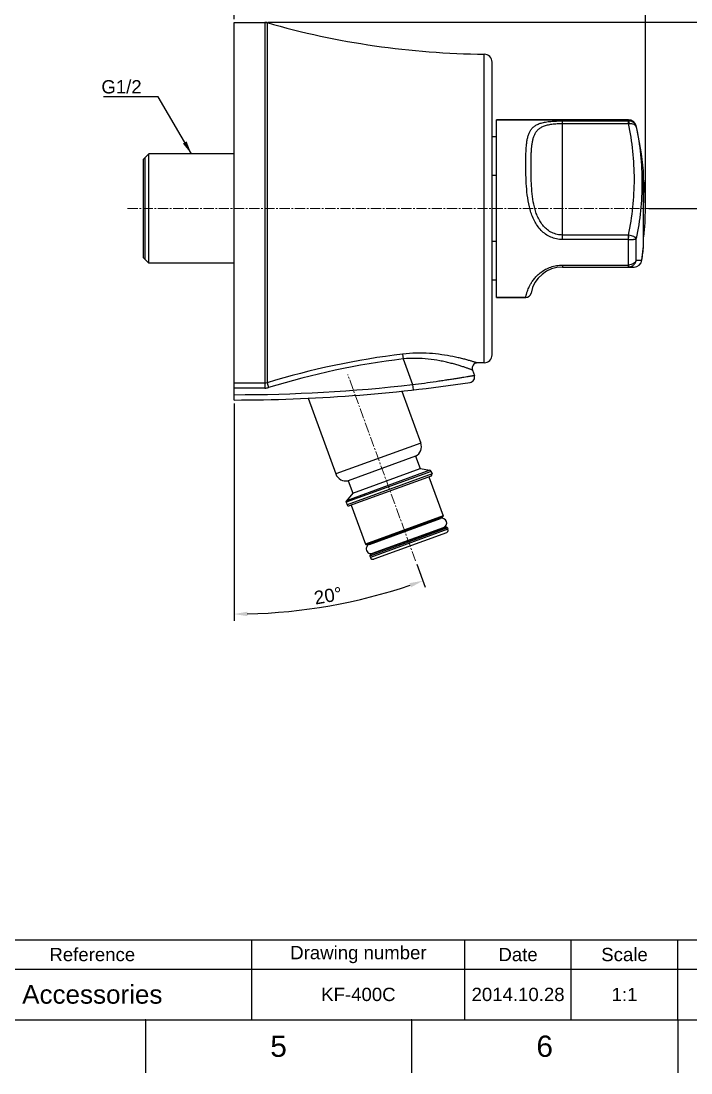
# Model space of a CAD drawing. Header units: millimetres. Extents: x 4599 to 5019, y 370 to 667.
# Drawn here: x 4785.9 to 4911.8, y 369.8 to 567.5 of the extents above; entities that cross this region are included whole.
import ezdxf

# ---------------------------------------------------------------- set-up
doc = ezdxf.new("R2010")
doc.units = ezdxf.units.MM
doc.header["$LTSCALE"] = 0.1
doc.linetypes.add('CENTER2', pattern=[28.575, 19.05, -3.175, 3.175, -3.175])
for name, color, linetype in [('02___PRT_ALL_AXES', 7, 'Continuous'), ('DIM', 3, 'Continuous'), ('FORM', 7, 'Continuous'), ('MEMBER', 7, 'Continuous'), ('TEXT', 2, 'Continuous')]:
    doc.layers.add(name, color=color, linetype=linetype)
doc.layers.add('Cneter', color=1, linetype='CENTER2', lineweight=13)
doc.styles.get("Standard").update_dxf_attribs({"font": 'ARIAL.TTF'})
doc.dimstyles.new('ISO-25', dxfattribs={"dimtxt": 2.5, "dimasz": 2.5, "dimexe": 1.25, "dimexo": 0.625, "dimtad": 1, "dimtxsty": 'Standard', "dimcen": 2.5, "dimadec": 0, "dimazin": 0, "dimtfac": 1, "dimtmove": 0, "dimatfit": 3, "dimfxl": 1, "dimarcsym": 0})

# ---------------------------------------------------------------- blocks, each defined once
blk = doc.blocks.new('*D23')
at = {"layer": 'Defpoints', "color": 0}
for p in [(4903.22, 586.48), (4825.92, 567.28), (4903.22, 532.28)]:
    blk.add_point(p, dxfattribs=at)
at = {"layer": 'DIM', "color": 0, "lineweight": -2}
for p, q in [((4825.92, 567.9), (4825.92, 587.73)), ((4903.22, 532.9), (4903.22, 587.73)), ((4828.42, 586.48), (4900.72, 586.48))]:
    blk.add_line(p, q, dxfattribs=at)
at = {"layer": 'DIM', "color": 0}
for points in [[(4828.42, 586.89), (4828.42, 586.06), (4825.92, 586.48)], [(4900.72, 586.89), (4900.72, 586.06), (4903.22, 586.48)]]:
    blk.add_solid(points, dxfattribs=at)
at = {"layer": 'DIM', "color": 0, "insert": (4864.57, 588.6), "char_height": 2.5, "attachment_point": 5}
blk.add_mtext('77,3', dxfattribs=at)
blk = doc.blocks.new('*D24')
at = {"layer": 'Defpoints', "color": 0}
for p in [(4825.92, 567.28), (4847.29, 501.05), (4825.92, 496.28), (4860.03, 466.03), (4837.96, 456.73)]:
    blk.add_point(p, dxfattribs=at)
at = {"layer": 'DIM', "color": 0, "lineweight": -2}
for p, q in [((4825.92, 495.65), (4825.92, 454.78)), ((4860.25, 465.44), (4861.82, 461.11))]:
    blk.add_line(p, q, dxfattribs=at)
blk.add_arc((4825.92, 559.75), 103.72, 271.381, 288.619, dxfattribs=at)
at = {"layer": 'DIM', "color": 0}
for points in [[(4858.9, 461.85), (4859.18, 461.07), (4861.4, 462.29)], [(4828.43, 455.64), (4828.42, 456.48), (4825.92, 456.03)]]:
    blk.add_solid(points, dxfattribs=at)
at = {"layer": 'DIM', "color": 0, "insert": (4843.6, 459.48), "char_height": 2.5, "attachment_point": 5, "rotation": 10}
blk.add_mtext('20°', dxfattribs=at)
blk = doc.blocks.new('*D26')
at = {"layer": 'Defpoints', "color": 0}
for p in [(4831.71, 567.28), (4903.22, 532.28), (4923.64, 532.28)]:
    blk.add_point(p, dxfattribs=at)
at = {"layer": 'DIM', "color": 0, "lineweight": -2}
for p, q in [((4832.34, 567.28), (4924.89, 567.28)), ((4923.64, 564.78), (4923.64, 534.78)), ((4903.85, 532.28), (4924.89, 532.28))]:
    blk.add_line(p, q, dxfattribs=at)
at = {"layer": 'DIM', "color": 0}
for points in [[(4923.22, 564.78), (4924.05, 564.78), (4923.64, 567.28)], [(4923.22, 534.78), (4924.05, 534.78), (4923.64, 532.28)]]:
    blk.add_solid(points, dxfattribs=at)
at = {"layer": 'DIM', "color": 0, "insert": (4921.74, 549.78), "char_height": 2.5, "attachment_point": 5, "rotation": 90}
blk.add_mtext('35', dxfattribs=at)

msp = doc.modelspace()

# ---------------------------------------------------------------- linework, layer by layer
at = {"color": 7, "linetype": 'Continuous'}
for p, q in [((4825.922, 496.276), (4825.922, 567.276)), ((4825.922, 567.276), (4831.711, 567.276)), ((4831.711, 567.276), (4832.124, 567.218)), ((4874.422, 504.769), (4874.422, 559.783)), ((4900.036, 548.976), (4875.222, 548.976)), ((4808.922, 541.526), (4809.922, 542.526)), ((4809.922, 522.026), (4809.922, 542.526)), ((4825.922, 542.526), (4809.922, 542.526)), ((4808.922, 523.026), (4808.922, 541.526)), ((4809.172, 541.776), (4809.172, 522.776)), ((4875.222, 538.461), (4874.422, 538.461)), ((4902.886, 539.326), (4902.884, 539.356)), ((4902.886, 525.226), (4902.886, 539.326)), ((4875.222, 526.091), (4874.422, 526.091)), ((4902.886, 525.226), (4902.884, 525.196)), ((4808.922, 523.026), (4809.922, 522.026)), ((4825.922, 522.026), (4809.922, 522.026)), ((4887.622, 521.276), (4901.082, 521.276)), ((4880.744, 515.576), (4875.222, 515.576)), ((4860.05, 485.721), (4847.364, 481.103)), ((4862.952, 481.988), (4847.541, 476.379)), ((4865.077, 474.248), (4850.888, 469.084)), ((4865.761, 472.369), (4851.572, 467.204)), ((4865.821, 471.326), (4852.196, 466.367))]:
    msp.add_line(p, q, dxfattribs=at)
at = {"color": 9, "linetype": 'Continuous'}
for p, q in [((4831.711, 567.276), (4831.711, 498.516)), ((4832.124, 567.218), (4832.124, 499.52)), ((4872.937, 503.269), (4872.937, 561.283)), ((4887.622, 526.445), (4887.622, 548.744)), ((4887.622, 548.744), (4899.993, 548.744)), ((4887.622, 548.258), (4899.993, 548.258)), ((4899.993, 548.744), (4899.993, 548.258)), ((4900.036, 548.744), (4900.036, 548.976)), ((4901.498, 547.631), (4901.498, 547.809)), ((4902.884, 525.196), (4902.884, 539.356)), ((4899.993, 527.294), (4887.622, 527.294)), ((4899.993, 526.445), (4887.622, 526.445)), ((4899.993, 527.294), (4899.993, 526.445)), ((4900.036, 521.641), (4900.036, 526.443)), ((4901.498, 522.568), (4901.498, 526.63)), ((4901.498, 522.568), (4902.567, 522.568)), ((4887.622, 521.639), (4899.993, 521.639)), ((4887.622, 521.639), (4887.622, 521.276)), ((4899.993, 521.639), (4899.993, 521.276)), ((4857.605, 504.907), (4857.715, 503.998)), ((4857.715, 503.998), (4859.474, 499.164)), ((4831.711, 499.454), (4825.922, 499.454)), ((4831.711, 498.516), (4825.922, 498.516)), ((4832.124, 499.52), (4832.4, 498.619)), ((4859.474, 499.164), (4859.586, 498.171)), ((4861.016, 488.184), (4845.041, 482.369)), ((4862.951, 482.867), (4846.977, 477.052)), ((4862.72, 483.06), (4847.029, 477.349)), ((4863.131, 482.372), (4847.156, 476.558)), ((4865.197, 474.504), (4850.632, 469.203)), ((4866.018, 472.249), (4851.452, 466.948)), ((4866.12, 471.967), (4851.555, 466.666))]:
    msp.add_line(p, q, dxfattribs=at)
for p, q in [((4609.294, 379.764), (5009.294, 379.764)), ((4809.294, 379.764), (4809.294, 369.764)), ((4859.294, 379.764), (4859.294, 369.764)), ((4909.294, 379.764), (4909.294, 369.764))]:
    msp.add_line(p, q)
at = {"color": 7, "linetype": 'Continuous'}
for centre, radius, start, end in [((4831.711, 565.776), 1.5, 74.00703, 90), ((4874.422, 714.797), 153.521, 254.00703, 269.44559), ((4872.922, 559.783), 1.5, 0, 89.44559), ((4900.036, 547.476), 1.5, 12.82053, 90), ((4833.244, 532.276), 70, 352.02817, 354.19473), ((4901.082, 522.776), 1.5, 270, 352.02817), ((4887.622, 515.276), 6, 90, 169.29722), ((4880.744, 516.576), 1, 270.00002, 349.29722), ((4872.922, 504.769), 1.5, 270.55441, 0), ((4871.653, 502.251), 1, 91.03842, 200.00159), ((4874.422, 349.755), 153.521, 90.55441, 91.04045), ((4870.139, 500.563), 1, 278.50412, 20), ((4825.922, 796.276), 300, 270, 278.50412), ((4859.137, 487.5), 2, 297.18076, 20), ((4862.669, 482.764), 0.3, 20, 80.25512), ((4846.921, 483.054), 2, 200, 282.81924), ((4862.849, 482.27), 0.3, 290, 20), ((4847.258, 477.155), 0.3, 139.74488, 200), ((4847.438, 476.661), 0.3, 200, 290), ((4865.009, 474.436), 0.2, 290, 20), ((4865.83, 472.181), 0.2, 20, 110), ((4865.65, 471.796), 0.5, 290, 20), ((4850.819, 469.272), 0.2, 200, 290), ((4851.64, 467.016), 0.2, 110, 200), ((4852.025, 466.837), 0.5, 200, 290)]:
    msp.add_arc(centre, radius, start, end, dxfattribs=at)
at = {"color": 9, "linetype": 'Continuous'}
for centre, radius, start, end in [((4899.993, 550.965), 2.221, 270.00001, 271.10087), ((4900.548, 542.947), 5.34, 94.61041, 95.96668), ((4899.774, 525.198), 2.108, 80.57294, 84.02565), ((4899.993, 526.049), 0.396, 83.80392, 89.99059), ((4876.124, 529.247), 24.076, 353.31024, 355.30596), ((4899.993, 522.119), 0.48, 270.00282, 275.10434), ((4899.993, 522.763), 1.487, 270.01412, 274.87052), ((4875.32, 358.146), 147.826, 96.88278, 106.99025), ((4875.404, 358.478), 146.591, 96.93099, 107.05951), ((4825.922, 796.276), 299, 270, 276.44289), ((4831.709, 500.88), 2.365, 270.05175, 286.99028)]:
    msp.add_arc(centre, radius, start, end, dxfattribs=at)
for points, start_tangent, end_tangent in [([(4887.622, 526.445), (4886.504, 526.562), (4885.44, 526.904), (4884.473, 527.451), (4883.632, 528.17), (4882.927, 529.025), (4882.356, 529.981), (4881.906, 531.006), (4881.559, 532.075), (4881.108, 534.275), (4880.876, 536.473), (4880.772, 538.606), (4880.744, 540.625), (4880.772, 542.494), (4880.812, 543.36), (4880.876, 544.175), (4880.971, 544.934), (4881.108, 545.634), (4881.299, 546.27), (4881.559, 546.837), (4881.905, 547.331), (4882.355, 547.749), (4882.926, 548.087), (4883.631, 548.348), (4884.472, 548.534), (4885.439, 548.656), (4886.504, 548.723), (4887.622, 548.744)], (-1, 0.0001671), (1, 0.0000245)), ([(4887.622, 527.294), (4886.617, 527.408), (4885.665, 527.741), (4884.811, 528.27), (4884.081, 528.959), (4883.483, 529.769), (4883.008, 530.66), (4882.642, 531.605), (4882.365, 532.578), (4882.01, 534.556), (4881.829, 536.514), (4881.749, 538.411), (4881.727, 540.218), (4881.749, 541.914), (4881.78, 542.713), (4881.829, 543.475), (4881.903, 544.197), (4882.009, 544.875), (4882.159, 545.505), (4882.364, 546.082), (4882.641, 546.601), (4883.008, 547.056), (4883.482, 547.44), (4884.08, 547.749), (4884.81, 547.981), (4885.665, 548.139), (4886.617, 548.229), (4887.622, 548.258)], (-1, 0.0000957), (1, 0.0000259)), ([(4899.993, 548.258), (4900.809, 543.038), (4901.082, 537.776), (4900.809, 532.514), (4899.993, 527.294)], (0.2049312, -0.9787764), (-0.2049312, -0.9787764)), ([(4901.498, 547.631), (4901.308, 548.075), (4900.974, 548.434), (4900.534, 548.666), (4900.036, 548.744)], (-0.2307811, 0.9730057), (-0.9999806, -0.0062312)), ([(4900.036, 548.744), (4900.048, 548.721), (4900.059, 548.686), (4900.082, 548.583), (4900.102, 548.442), (4900.119, 548.269)], (0.5511029, -0.8344373), (0.0816807, -0.9966585)), ([(4900.119, 548.269), (4900.606, 548.255), (4901.027, 548.132), (4901.198, 548.034), (4901.336, 547.915), (4901.437, 547.78), (4901.498, 547.631)], (0.9967058, 0.081102), (0.2602679, -0.9655365)), ([(4901.498, 547.631), (4902.299, 542.401), (4902.567, 537.13), (4902.299, 531.86), (4901.498, 526.63)], (0.2009479, -0.9796019), (-0.2009429, -0.9796029)), ([(4900.036, 526.443), (4900.534, 526.441), (4900.974, 526.474), (4901.157, 526.503), (4901.308, 526.539), (4901.422, 526.581), (4901.498, 526.629)], (0.9993492, -0.0360731), (0.7506625, 0.6606859)), ([(4901.498, 526.629), (4901.437, 526.725), (4901.336, 526.821), (4901.198, 526.916), (4901.027, 527.007), (4900.606, 527.165), (4900.119, 527.277)], (-0.4102524, 0.911972), (-0.9863163, 0.164864)), ([(4901.498, 522.568), (4901.308, 522.214), (4900.974, 521.92), (4900.534, 521.721), (4900.036, 521.641)], (-0.2870939, -0.9579025), (-0.9995523, -0.0299194)), ([(4900.119, 521.281), (4900.606, 521.408), (4901.027, 521.689), (4901.336, 522.091), (4901.498, 522.568)], (0.9963438, 0.0854342), (0.1662409, 0.9860852)), ([(4880.744, 515.576), (4880.744, 515.577), (4880.744, 515.578), (4880.745, 515.581), (4880.746, 515.585), (4880.747, 515.591), (4880.748, 515.597), (4880.751, 515.614), (4880.755, 515.635), (4880.76, 515.661), (4880.766, 515.692), (4880.772, 515.728), (4880.79, 515.813), (4880.812, 515.916), (4880.841, 516.038), (4880.876, 516.179), (4880.919, 516.337), (4880.971, 516.514), (4881.108, 516.918), (4881.299, 517.387), (4881.559, 517.915), (4881.906, 518.49), (4882.356, 519.099), (4882.927, 519.716), (4883.632, 520.311), (4884.474, 520.843), (4885.441, 521.268), (4886.505, 521.544), (4887.622, 521.639)], (-0.9974597, 0.0712336), (1, 0.0000859)), ([(4900.036, 521.641), (4900.067, 521.449), (4900.082, 521.378), (4900.095, 521.325)], (0.1407722, -0.990042), (0.297357, -0.9547664)), ([(4900.095, 521.325), (4900.108, 521.293), (4900.114, 521.285), (4900.119, 521.281)], (0.297357, -0.9547664), (0.9915481, -0.1297394)), ([(4871.635, 503.251), (4871.613, 503.257), (4871.586, 503.266), (4871.549, 503.277), (4871.443, 503.31), (4871.297, 503.355), (4871.111, 503.411), (4870.888, 503.478), (4870.34, 503.637), (4869.667, 503.823), (4868.887, 504.024), (4868.015, 504.231), (4867.061, 504.434), (4864.951, 504.793), (4862.626, 505.032), (4860.152, 505.086), (4857.605, 504.907)], (-0.9927251, 0.1204026), (-0.9929238, -0.1187529)), ([(4870.713, 501.909), (4870.708, 501.911), (4870.693, 501.916), (4870.669, 501.925), (4870.635, 501.938), (4870.592, 501.954), (4870.539, 501.973), (4870.406, 502.022), (4870.237, 502.083), (4870.034, 502.156), (4869.8, 502.238), (4869.535, 502.33), (4868.921, 502.534), (4868.208, 502.758), (4867.408, 502.992), (4866.532, 503.226), (4865.589, 503.45), (4864.585, 503.655), (4862.426, 503.972), (4860.11, 504.106), (4857.715, 503.998)], (-0.6866434, 0.7269944), (-0.9949446, -0.1004258)), ([(4859.474, 499.164), (4861.721, 499.471), (4863.885, 499.78), (4864.911, 499.931), (4865.886, 500.078), (4866.801, 500.218), (4867.648, 500.35), (4868.416, 500.471), (4869.1, 500.581), (4869.691, 500.677), (4869.949, 500.719), (4870.183, 500.757), (4870.39, 500.791), (4870.571, 500.821), (4870.725, 500.847), (4870.852, 500.868), (4870.951, 500.884), (4870.99, 500.891), (4871.021, 500.896), (4871.046, 500.9), (4871.064, 500.903), (4871.075, 500.905), (4871.078, 500.905)], (0.991252, 0.1319832), (-0.1386077, 0.9903474)), ([(4832.124, 499.52), (4831.711, 499.454)], (-0.9499252, -0.3124773), (-1, 0.0001709))]:
    msp.add_spline(points, degree=3, dxfattribs=dict(at, start_tangent=start_tangent, end_tangent=end_tangent))
for p in [(4809.294, 379.764), (4859.294, 379.764), (4909.294, 379.764)]:
    msp.add_point(p)
at = {"layer": '02___PRT_ALL_AXES', "color": 7, "linetype": 'Continuous'}
for p, q in [((4825.922, 567.276), (4831.711, 567.276)), ((4875.222, 515.576), (4875.222, 548.976)), ((4875.222, 548.976), (4900.036, 548.976)), ((4875.222, 545.776), (4874.422, 545.776)), ((4902.567, 522.568), (4902.884, 525.196)), ((4875.222, 518.776), (4874.422, 518.776)), ((4875.222, 515.576), (4880.744, 515.576)), ((4870.713, 501.909), (4871.078, 500.905)), ((4839.855, 496.619), (4845.041, 482.369)), ((4857.456, 497.964), (4861.016, 488.184)), ((4860.05, 485.721), (4860.905, 483.371)), ((4848.219, 478.754), (4860.905, 483.371)), ((4860.905, 483.371), (4862.72, 483.06)), ((4862.951, 482.867), (4863.131, 482.372)), ((4847.364, 481.103), (4848.219, 478.754)), ((4862.529, 481.834), (4865.197, 474.504)), ((4848.219, 478.754), (4847.029, 477.349)), ((4846.977, 477.052), (4847.156, 476.558)), ((4847.964, 476.533), (4850.632, 469.203)), ((4851.348, 469.134), (4864.692, 473.991)), ((4864.091, 473.889), (4864.128, 473.786)), ((4851.957, 467.461), (4865.301, 472.318)), ((4864.737, 472.113), (4864.775, 472.01)), ((4866.018, 472.249), (4866.12, 471.967)), ((4851.875, 469.443), (4851.912, 469.339)), ((4851.452, 466.948), (4851.555, 466.666)), ((4852.521, 467.667), (4852.559, 467.563))]:
    msp.add_line(p, q, dxfattribs=at)
for centre, radius, start, end in [((4874.422, 714.797), 153.521, 254.00703, 269.44559), ((4833.244, 532.276), 70, 5.80527, 12.82053), ((4864.996, 473.154), 0.89, 290, 110), ((4851.653, 468.298), 0.89, 110, 290)]:
    msp.add_arc(centre, radius, start, end, dxfattribs=at)
at = {"layer": 'Cneter'}
for p, q in [((4805.922, 532.276), (4909.445, 532.276)), ((4860.035, 466.028), (4847.288, 501.048))]:
    msp.add_line(p, q, dxfattribs=at)
at = {"layer": 'FORM'}
for p, q in [((4722.294, 394.764), (5009.294, 394.764)), ((4829.294, 379.764), (4829.294, 394.764)), ((4869.294, 379.764), (4869.294, 394.764)), ((4869.294, 379.764), (4869.294, 394.764)), ((4889.294, 379.764), (4889.294, 394.764)), ((4909.294, 379.764), (4909.294, 394.764)), ((4769.294, 389.264), (4949.294, 389.264))]:
    msp.add_line(p, q, dxfattribs=at)
at = {"layer": 'MEMBER', "color": 7, "linetype": 'Continuous'}
msp.add_arc((4857.41, 532.276), 45.812, 353.3355, 6.6645, dxfattribs=at)

# ---------------------------------------------------------------- texts
at = {"char_height": 4, "attachment_point": 5}
for s, insert in [('5', (4834.294, 374.764)), ('6', (4884.294, 374.764))]:
    msp.add_mtext_dynamic_manual_height_columns(s, width=50, gutter_width=12.5, heights=[0], dxfattribs=dict(at, insert=insert))
at = {"layer": 'DIM', "insert": (4808.57, 553.871), "char_height": 2.5, "attachment_point": 9}
msp.add_mtext('G1/2', dxfattribs=at)
at = {"layer": 'TEXT', "attachment_point": 5}
for s, width, insert, char_height in [('Drawing number', 40, (4849.294, 392.014), 2.5), ('Reference', 60, (4799.294, 392.014), 2.5), ('Date', 20, (4879.294, 392.014), 2.5), ('Scale', 20, (4899.294, 392.014), 2.5), ('Accessories', 60, (4799.294, 384.514), 3.5), ('KF-400C', 40, (4849.294, 384.514), 2.5), ('2014.10.28', 20, (4879.294, 384.514), 2.5), ('1:1', 20, (4899.294, 384.514), 2.5)]:
    msp.add_mtext_dynamic_manual_height_columns(s, width=width, gutter_width=12.5, heights=[0], dxfattribs=dict(at, insert=insert, char_height=char_height))

# ---------------------------------------------------------------- dimensions: what is measured, and where the dimension line sits
at = {"layer": 'DIM'}
dim = msp.add_linear_dim(base=(4903.222, 586.475), p1=(4825.922, 567.276), p2=(4903.222, 532.276), dimstyle='ISO-25', dxfattribs=at)
dim.commit()
dim.dimension.update_dxf_attribs({"geometry": '*D23', "text_midpoint": (4864.572, 588.603)})
dim = msp.add_angular_dim_2l(base=(4837.963, 456.732), line1=((4825.922, 496.276), (4825.922, 567.276)), line2=((4860.035, 466.028), (4847.288, 501.048)), dimstyle='ISO-25', dxfattribs=at)
dim.commit()
dim.dimension.update_dxf_attribs({"geometry": '*D24', "text_midpoint": (4843.603, 459.479)})
dim = msp.add_linear_dim(base=(4923.638, 532.276), p1=(4831.711, 567.276), p2=(4903.222, 532.276), angle=90, dimstyle='ISO-25', dxfattribs=at)
dim.commit()
dim.dimension.update_dxf_attribs({"geometry": '*D26', "text_midpoint": (4921.736, 549.776)})

# ---------------------------------------------------------------- leaders
at = {"layer": 'DIM', "annotation_type": 0, "has_hookline": 1, "hookline_direction": 1, "text_width": 7.202}
msp.add_leader([(4817.922, 542.526), (4811.695, 553.246), (4809.195, 553.246)], dimstyle='ISO-25', dxfattribs=at)

doc.saveas('drawing.dxf')
